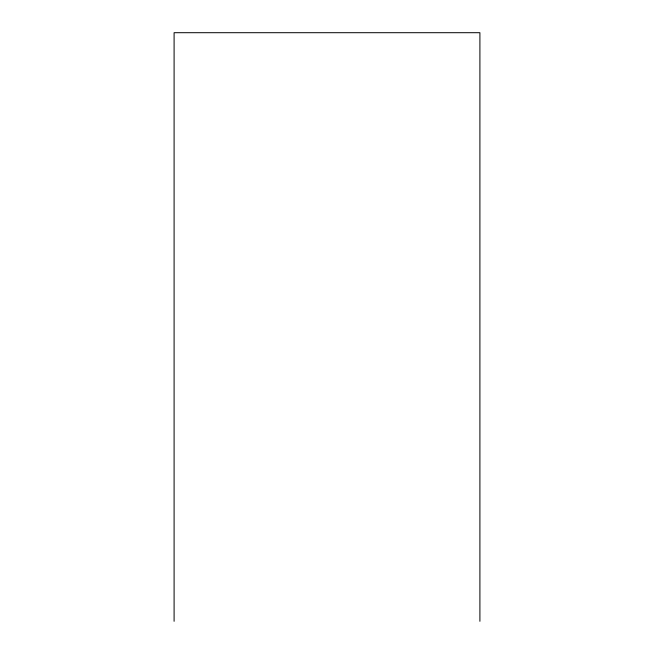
<?xml version="1.0" encoding="UTF-8"?>
<svg xmlns="http://www.w3.org/2000/svg" width="654" height="654" viewBox="0 0 654 654"><rect width="100%" height="100%" fill="white"/><g stroke="black" fill="none" stroke-linecap="round" stroke-linejoin="round"><path stroke-width="0.98" d="M479.905 621.3L479.905 32.7L174.095 32.7L174.095 621.3"/></g></svg>
